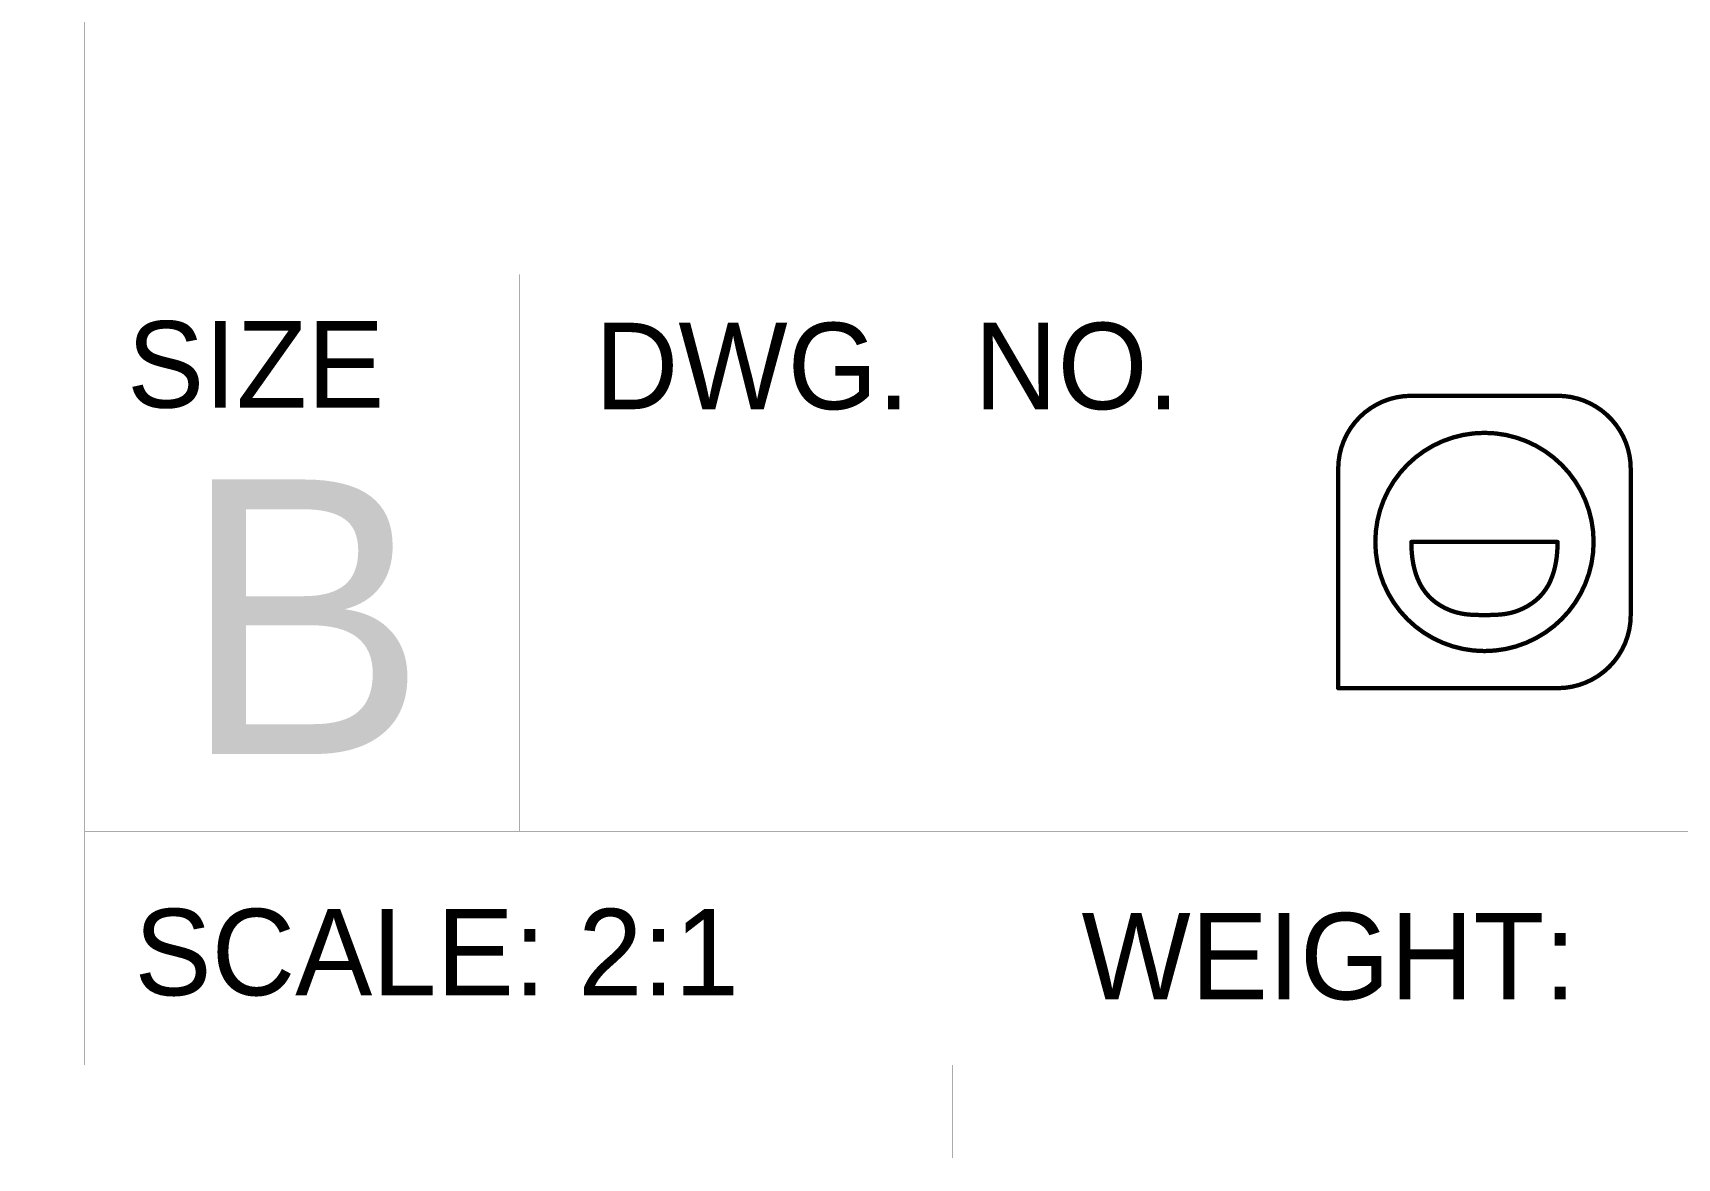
# Model space of a CAD drawing. Header units: millimetres. Extents: x 6 to 417, y 41 to 311.
# Drawn here: x 340.13 to 378.14, y 43.49 to 69.51 of the extents above; entities that cross this region are included whole.
import ezdxf

# ---------------------------------------------------------------- set-up
doc = ezdxf.new("R2010")
doc.units = ezdxf.units.MM
doc.layers.add('DrillDrawing', color=1, linetype='Continuous')

msp = doc.modelspace()

# ---------------------------------------------------------------- linework, layer by layer
at = {"layer": 'DrillDrawing'}
for points, const_width in [([(341.334, 45.644), (341.334, 95.538)], 0.0038), ([(341.334, 63.928), (411.406, 63.928)], 0.0038), ([(351.381, 51.051), (351.381, 63.928)], 0.0038), ([(371.997, 61.12), (375.38, 61.12)], 0.1), ([(371.997, 61.12), (375.38, 61.12)], 0.1), ([(370.308, 54.358), (370.308, 59.431)], 0.1), ([(370.308, 54.358), (370.308, 59.431)], 0.1), ([(377.07, 56.048), (377.07, 59.431)], 0.1), ([(377.07, 56.048), (377.07, 59.431)], 0.1), ([(371.999, 57.739), (375.378, 57.739)], 0.1), ([(371.999, 57.739), (375.378, 57.739)], 0.1), ([(375.377, 57.63), (375.378, 57.739)], 0.1), ([(375.377, 57.63), (375.378, 57.739)], 0.1), ([(372.002, 57.619), (372.007, 57.516)], 0.1), ([(372.002, 57.619), (372.007, 57.516)], 0.1), ([(372.007, 57.516), (372.017, 57.408)], 0.1), ([(372.007, 57.516), (372.017, 57.408)], 0.1), ([(372.017, 57.408), (372.031, 57.305)], 0.1), ([(372.017, 57.408), (372.031, 57.305)], 0.1), ([(375.344, 57.287), (375.36, 57.398)], 0.1), ([(375.344, 57.287), (375.36, 57.398)], 0.1), ([(375.36, 57.398), (375.371, 57.516)], 0.1), ([(375.36, 57.398), (375.371, 57.516)], 0.1), ([(375.371, 57.516), (375.377, 57.63)], 0.1), ([(375.371, 57.516), (375.377, 57.63)], 0.1), ([(372.031, 57.305), (372.048, 57.209)], 0.1), ([(372.031, 57.305), (372.048, 57.209)], 0.1), ([(372.048, 57.209), (372.071, 57.11)], 0.1), ([(372.048, 57.209), (372.071, 57.11)], 0.1), ([(372.071, 57.11), (372.1, 57.009)], 0.1), ([(372.071, 57.11), (372.1, 57.009)], 0.1), ([(372.1, 57.009), (372.138, 56.903)], 0.1), ([(372.1, 57.009), (372.138, 56.903)], 0.1), ([(375.258, 56.951), (375.294, 57.063)], 0.1), ([(375.258, 56.951), (375.294, 57.063)], 0.1), ([(375.294, 57.063), (375.322, 57.175)], 0.1), ([(375.294, 57.063), (375.322, 57.175)], 0.1), ([(375.322, 57.175), (375.344, 57.287)], 0.1), ([(375.322, 57.175), (375.344, 57.287)], 0.1), ([(372.138, 56.903), (372.187, 56.793)], 0.1), ([(372.138, 56.903), (372.187, 56.793)], 0.1), ([(375.209, 56.83), (375.258, 56.951)], 0.1), ([(375.209, 56.83), (375.258, 56.951)], 0.1), ([(373.157, 56.084), (373.237, 56.071)], 0.1), ([(373.157, 56.084), (373.237, 56.071)], 0.1), ([(373.237, 56.071), (373.298, 56.063)], 0.1), ([(373.237, 56.071), (373.298, 56.063)], 0.1), ([(373.298, 56.063), (373.348, 56.059)], 0.1), ([(373.298, 56.063), (373.348, 56.059)], 0.1), ([(373.348, 56.059), (373.389, 56.056)], 0.1), ([(373.348, 56.059), (373.389, 56.056)], 0.1), ([(373.389, 56.056), (373.423, 56.054)], 0.1), ([(373.389, 56.056), (373.423, 56.054)], 0.1), ([(373.423, 56.054), (373.453, 56.053)], 0.1), ([(373.423, 56.054), (373.453, 56.053)], 0.1), ([(373.453, 56.053), (373.48, 56.052)], 0.1), ([(373.453, 56.053), (373.48, 56.052)], 0.1), ([(373.48, 56.052), (373.502, 56.051)], 0.1), ([(373.48, 56.052), (373.502, 56.051)], 0.1), ([(373.502, 56.051), (373.525, 56.051)], 0.1), ([(373.502, 56.051), (373.525, 56.051)], 0.1), ([(373.525, 56.051), (373.543, 56.051)], 0.1), ([(373.525, 56.051), (373.543, 56.051)], 0.1), ([(373.543, 56.051), (373.558, 56.05)], 0.1), ([(373.543, 56.051), (373.558, 56.05)], 0.1), ([(373.558, 56.05), (373.573, 56.05)], 0.1), ([(373.558, 56.05), (373.573, 56.05)], 0.1), ([(373.573, 56.05), (373.588, 56.05)], 0.1), ([(373.573, 56.05), (373.588, 56.05)], 0.1), ([(373.588, 56.05), (373.599, 56.05)], 0.1), ([(373.588, 56.05), (373.599, 56.05)], 0.1), ([(373.599, 56.05), (373.611, 56.05)], 0.1), ([(373.599, 56.05), (373.611, 56.05)], 0.1), ([(373.611, 56.05), (373.622, 56.05)], 0.1), ([(373.611, 56.05), (373.622, 56.05)], 0.1), ([(373.622, 56.05), (373.629, 56.05)], 0.1), ([(373.622, 56.05), (373.629, 56.05)], 0.1), ([(373.629, 56.05), (373.637, 56.05)], 0.1), ([(373.629, 56.05), (373.637, 56.05)], 0.1), ([(373.637, 56.05), (373.644, 56.05)], 0.1), ([(373.637, 56.05), (373.644, 56.05)], 0.1), ([(373.644, 56.05), (373.652, 56.05)], 0.1), ([(373.644, 56.05), (373.652, 56.05)], 0.1), ([(373.652, 56.05), (373.659, 56.05)], 0.1), ([(373.652, 56.05), (373.659, 56.05)], 0.1), ([(373.659, 56.05), (373.663, 56.05)], 0.1), ([(373.659, 56.05), (373.663, 56.05)], 0.1), ([(373.663, 56.05), (373.667, 56.05)], 0.1), ([(373.663, 56.05), (373.667, 56.05)], 0.1), ([(373.667, 56.05), (373.67, 56.05)], 0.1), ([(373.667, 56.05), (373.67, 56.05)], 0.1), ([(373.67, 56.05), (373.674, 56.05)], 0.1), ([(373.67, 56.05), (373.674, 56.05)], 0.1), ([(373.674, 56.05), (373.678, 56.05)], 0.1), ([(373.674, 56.05), (373.678, 56.05)], 0.1), ([(373.678, 56.05), (373.682, 56.05)], 0.1), ([(373.678, 56.05), (373.682, 56.05)], 0.1), ([(373.682, 56.05), (373.685, 56.05)], 0.1), ([(373.682, 56.05), (373.685, 56.05)], 0.1), ([(373.685, 56.05), (373.689, 56.05)], 0.1), ([(373.685, 56.05), (373.689, 56.05)], 0.1), ([(373.689, 56.05), (373.693, 56.05)], 0.1), ([(373.689, 56.05), (373.693, 56.05)], 0.1), ([(373.693, 56.05), (373.696, 56.05)], 0.1), ([(373.693, 56.05), (373.696, 56.05)], 0.1), ([(373.696, 56.05), (373.7, 56.05)], 0.1), ([(373.696, 56.05), (373.7, 56.05)], 0.1), ([(373.7, 56.05), (373.704, 56.05)], 0.1), ([(373.7, 56.05), (373.704, 56.05)], 0.1), ([(373.704, 56.05), (373.708, 56.05)], 0.1), ([(373.704, 56.05), (373.708, 56.05)], 0.1), ([(373.708, 56.05), (373.711, 56.05)], 0.1), ([(373.708, 56.05), (373.711, 56.05)], 0.1), ([(373.711, 56.05), (373.715, 56.05)], 0.1), ([(373.711, 56.05), (373.715, 56.05)], 0.1), ([(373.715, 56.05), (373.719, 56.05)], 0.1), ([(373.715, 56.05), (373.719, 56.05)], 0.1), ([(373.719, 56.05), (373.723, 56.05)], 0.1), ([(373.719, 56.05), (373.723, 56.05)], 0.1), ([(373.723, 56.05), (373.726, 56.05)], 0.1), ([(373.723, 56.05), (373.726, 56.05)], 0.1), ([(373.726, 56.05), (373.734, 56.05)], 0.1), ([(373.726, 56.05), (373.734, 56.05)], 0.1), ([(373.734, 56.05), (373.741, 56.05)], 0.1), ([(373.734, 56.05), (373.741, 56.05)], 0.1), ([(373.741, 56.05), (373.749, 56.05)], 0.1), ([(373.741, 56.05), (373.749, 56.05)], 0.1), ([(373.749, 56.05), (373.756, 56.05)], 0.1), ([(373.749, 56.05), (373.756, 56.05)], 0.1), ([(373.756, 56.05), (373.764, 56.05)], 0.1), ([(373.756, 56.05), (373.764, 56.05)], 0.1), ([(373.764, 56.05), (373.775, 56.05)], 0.1), ([(373.764, 56.05), (373.775, 56.05)], 0.1), ([(373.775, 56.05), (373.786, 56.05)], 0.1), ([(373.775, 56.05), (373.786, 56.05)], 0.1), ([(373.786, 56.05), (373.797, 56.05)], 0.1), ([(373.786, 56.05), (373.797, 56.05)], 0.1), ([(373.797, 56.05), (373.808, 56.05)], 0.1), ([(373.797, 56.05), (373.808, 56.05)], 0.1), ([(373.808, 56.05), (373.823, 56.05)], 0.1), ([(373.808, 56.05), (373.823, 56.05)], 0.1), ([(373.823, 56.05), (373.838, 56.051)], 0.1), ([(373.823, 56.05), (373.838, 56.051)], 0.1), ([(373.838, 56.051), (373.857, 56.051)], 0.1), ([(373.838, 56.051), (373.857, 56.051)], 0.1), ([(373.857, 56.051), (373.876, 56.051)], 0.1), ([(373.857, 56.051), (373.876, 56.051)], 0.1), ([(373.876, 56.051), (373.898, 56.052)], 0.1), ([(373.876, 56.051), (373.898, 56.052)], 0.1), ([(373.898, 56.052), (373.921, 56.053)], 0.1), ([(373.898, 56.052), (373.921, 56.053)], 0.1), ([(373.921, 56.053), (373.947, 56.054)], 0.1), ([(373.921, 56.053), (373.947, 56.054)], 0.1), ([(373.947, 56.054), (373.977, 56.055)], 0.1), ([(373.947, 56.054), (373.977, 56.055)], 0.1), ([(373.977, 56.055), (374.011, 56.058)], 0.1), ([(373.977, 56.055), (374.011, 56.058)], 0.1), ([(374.011, 56.058), (374.049, 56.061)], 0.1), ([(374.011, 56.058), (374.049, 56.061)], 0.1), ([(374.049, 56.061), (374.095, 56.065)], 0.1), ([(374.049, 56.061), (374.095, 56.065)], 0.1), ([(374.095, 56.065), (374.152, 56.072)], 0.1), ([(374.095, 56.065), (374.152, 56.072)], 0.1), ([(374.152, 56.072), (374.225, 56.084)], 0.1), ([(374.152, 56.072), (374.225, 56.084)], 0.1), ([(370.308, 54.358), (373.689, 54.358)], 0.1), ([(370.308, 54.358), (373.689, 54.358)], 0.1), ([(373.689, 54.358), (375.38, 54.358)], 0.1), ([(373.689, 54.358), (375.38, 54.358)], 0.1), ([(341.334, 51.051), (411.406, 51.051)], 0.0038), ([(362.242, 45.644), (362.242, 51.051)], 0.0038), ([(11.356, 45.644), (411.406, 45.644)], 0.0038), ([(361.393, 43.49), (361.393, 45.644)], 0.0038)]:
    msp.add_lwpolyline(points, dxfattribs=dict(at, const_width=const_width))
for points, const_width in [([(341.333, 63.928, 1), (341.335, 63.928, 1)], 0.0019), ([(351.38, 63.928, 1), (351.382, 63.928, 1)], 0.0019), ([(371.972, 61.12, 1), (372.022, 61.12, 1)], 0.05), ([(371.972, 61.12, 1), (372.022, 61.12, 1)], 0.05), ([(371.972, 61.12, 1), (372.022, 61.12, 1)], 0.05), ([(371.972, 61.12, 1), (372.022, 61.12, 1)], 0.05), ([(375.355, 61.12, 1), (375.405, 61.12, 1)], 0.05), ([(375.355, 61.12, 1), (375.405, 61.12, 1)], 0.05), ([(375.355, 61.12, 1), (375.405, 61.12, 1)], 0.05), ([(375.355, 61.12, 1), (375.405, 61.12, 1)], 0.05), ([(373.664, 60.263, 1), (373.714, 60.263, 1)], 0.05), ([(373.664, 60.263, 1), (373.714, 60.263, 1)], 0.05), ([(373.664, 60.263, 1), (373.714, 60.263, 1)], 0.05), ([(373.664, 60.263, 1), (373.714, 60.263, 1)], 0.05), ([(370.283, 59.431, 1), (370.333, 59.431, 1)], 0.05), ([(370.283, 59.431, 1), (370.333, 59.431, 1)], 0.05), ([(370.283, 59.431, 1), (370.333, 59.431, 1)], 0.05), ([(370.283, 59.431, 1), (370.333, 59.431, 1)], 0.05), ([(377.045, 59.431, 1), (377.095, 59.431, 1)], 0.05), ([(377.045, 59.431, 1), (377.095, 59.431, 1)], 0.05), ([(377.045, 59.431, 1), (377.095, 59.431, 1)], 0.05), ([(377.045, 59.431, 1), (377.095, 59.431, 1)], 0.05), ([(371.141, 57.739, 1), (371.191, 57.739, 1)], 0.05), ([(371.141, 57.739, 1), (371.191, 57.739, 1)], 0.05), ([(371.141, 57.739, 1), (371.191, 57.739, 1)], 0.05), ([(371.141, 57.739, 1), (371.191, 57.739, 1)], 0.05), ([(371.974, 57.739, 1), (372.024, 57.739, 1)], 0.05), ([(371.974, 57.739, 1), (372.024, 57.739, 1)], 0.05), ([(371.974, 57.739, 1), (372.024, 57.739, 1)], 0.05), ([(371.974, 57.739, 1), (372.024, 57.739, 1)], 0.05), ([(375.353, 57.739, 1), (375.403, 57.739, 1)], 0.05), ([(375.353, 57.739, 1), (375.403, 57.739, 1)], 0.05), ([(375.353, 57.739, 1), (375.403, 57.739, 1)], 0.05), ([(375.353, 57.739, 1), (375.403, 57.739, 1)], 0.05), ([(376.187, 57.739, 1), (376.237, 57.739, 1)], 0.05), ([(376.187, 57.739, 1), (376.237, 57.739, 1)], 0.05), ([(376.187, 57.739, 1), (376.237, 57.739, 1)], 0.05), ([(376.187, 57.739, 1), (376.237, 57.739, 1)], 0.05), ([(371.977, 57.619, 1), (372.027, 57.619, 1)], 0.05), ([(371.977, 57.619, 1), (372.027, 57.619, 1)], 0.05), ([(371.977, 57.619, 1), (372.027, 57.619, 1)], 0.05), ([(371.977, 57.619, 1), (372.027, 57.619, 1)], 0.05), ([(371.982, 57.516, 1), (372.032, 57.516, 1)], 0.05), ([(371.982, 57.516, 1), (372.032, 57.516, 1)], 0.05), ([(371.982, 57.516, 1), (372.032, 57.516, 1)], 0.05), ([(371.982, 57.516, 1), (372.032, 57.516, 1)], 0.05), ([(371.992, 57.408, 1), (372.042, 57.408, 1)], 0.05), ([(371.992, 57.408, 1), (372.042, 57.408, 1)], 0.05), ([(371.992, 57.408, 1), (372.042, 57.408, 1)], 0.05), ([(371.992, 57.408, 1), (372.042, 57.408, 1)], 0.05), ([(375.335, 57.398, 1), (375.385, 57.398, 1)], 0.05), ([(375.335, 57.398, 1), (375.385, 57.398, 1)], 0.05), ([(375.335, 57.398, 1), (375.385, 57.398, 1)], 0.05), ([(375.335, 57.398, 1), (375.385, 57.398, 1)], 0.05), ([(375.346, 57.516, 1), (375.396, 57.516, 1)], 0.05), ([(375.346, 57.516, 1), (375.396, 57.516, 1)], 0.05), ([(375.346, 57.516, 1), (375.396, 57.516, 1)], 0.05), ([(375.346, 57.516, 1), (375.396, 57.516, 1)], 0.05), ([(375.352, 57.63, 1), (375.402, 57.63, 1)], 0.05), ([(375.352, 57.63, 1), (375.402, 57.63, 1)], 0.05), ([(375.352, 57.63, 1), (375.402, 57.63, 1)], 0.05), ([(375.352, 57.63, 1), (375.402, 57.63, 1)], 0.05), ([(372.006, 57.305, 1), (372.056, 57.305, 1)], 0.05), ([(372.006, 57.305, 1), (372.056, 57.305, 1)], 0.05), ([(372.006, 57.305, 1), (372.056, 57.305, 1)], 0.05), ([(372.006, 57.305, 1), (372.056, 57.305, 1)], 0.05), ([(372.023, 57.209, 1), (372.073, 57.209, 1)], 0.05), ([(372.023, 57.209, 1), (372.073, 57.209, 1)], 0.05), ([(372.023, 57.209, 1), (372.073, 57.209, 1)], 0.05), ([(372.023, 57.209, 1), (372.073, 57.209, 1)], 0.05), ([(372.046, 57.11, 1), (372.096, 57.11, 1)], 0.05), ([(372.046, 57.11, 1), (372.096, 57.11, 1)], 0.05), ([(372.046, 57.11, 1), (372.096, 57.11, 1)], 0.05), ([(372.046, 57.11, 1), (372.096, 57.11, 1)], 0.05), ([(372.075, 57.009, 1), (372.125, 57.009, 1)], 0.05), ([(372.075, 57.009, 1), (372.125, 57.009, 1)], 0.05), ([(372.075, 57.009, 1), (372.125, 57.009, 1)], 0.05), ([(372.075, 57.009, 1), (372.125, 57.009, 1)], 0.05), ([(375.269, 57.063, 1), (375.319, 57.063, 1)], 0.05), ([(375.269, 57.063, 1), (375.319, 57.063, 1)], 0.05), ([(375.269, 57.063, 1), (375.319, 57.063, 1)], 0.05), ([(375.269, 57.063, 1), (375.319, 57.063, 1)], 0.05), ([(375.297, 57.175, 1), (375.347, 57.175, 1)], 0.05), ([(375.297, 57.175, 1), (375.347, 57.175, 1)], 0.05), ([(375.297, 57.175, 1), (375.347, 57.175, 1)], 0.05), ([(375.297, 57.175, 1), (375.347, 57.175, 1)], 0.05), ([(375.319, 57.287, 1), (375.369, 57.287, 1)], 0.05), ([(375.319, 57.287, 1), (375.369, 57.287, 1)], 0.05), ([(375.319, 57.287, 1), (375.369, 57.287, 1)], 0.05), ([(375.319, 57.287, 1), (375.369, 57.287, 1)], 0.05), ([(372.113, 56.903, 1), (372.163, 56.903, 1)], 0.05), ([(372.113, 56.903, 1), (372.163, 56.903, 1)], 0.05), ([(372.113, 56.903, 1), (372.163, 56.903, 1)], 0.05), ([(372.113, 56.903, 1), (372.163, 56.903, 1)], 0.05), ([(372.162, 56.793, 1), (372.212, 56.793, 1)], 0.05), ([(372.162, 56.793, 1), (372.212, 56.793, 1)], 0.05), ([(372.162, 56.793, 1), (372.212, 56.793, 1)], 0.05), ([(372.162, 56.793, 1), (372.212, 56.793, 1)], 0.05), ([(372.241, 56.656, 1), (372.291, 56.656, 1)], 0.05), ([(372.241, 56.656, 1), (372.291, 56.656, 1)], 0.05), ([(372.241, 56.656, 1), (372.291, 56.656, 1)], 0.05), ([(372.241, 56.656, 1), (372.291, 56.656, 1)], 0.05), ([(375.184, 56.83, 1), (375.234, 56.83, 1)], 0.05), ([(375.184, 56.83, 1), (375.234, 56.83, 1)], 0.05), ([(375.184, 56.83, 1), (375.234, 56.83, 1)], 0.05), ([(375.184, 56.83, 1), (375.234, 56.83, 1)], 0.05), ([(375.233, 56.951, 1), (375.283, 56.951, 1)], 0.05), ([(375.233, 56.951, 1), (375.283, 56.951, 1)], 0.05), ([(375.233, 56.951, 1), (375.283, 56.951, 1)], 0.05), ([(375.233, 56.951, 1), (375.283, 56.951, 1)], 0.05), ([(372.635, 56.275, 1), (372.685, 56.275, 1)], 0.05), ([(372.635, 56.275, 1), (372.685, 56.275, 1)], 0.05), ([(372.635, 56.275, 1), (372.685, 56.275, 1)], 0.05), ([(372.635, 56.275, 1), (372.685, 56.275, 1)], 0.05), ([(374.78, 56.334, 1), (374.83, 56.334, 1)], 0.05), ([(374.78, 56.334, 1), (374.83, 56.334, 1)], 0.05), ([(374.78, 56.334, 1), (374.83, 56.334, 1)], 0.05), ([(374.78, 56.334, 1), (374.83, 56.334, 1)], 0.05), ([(373.132, 56.084, 1), (373.182, 56.084, 1)], 0.05), ([(373.132, 56.084, 1), (373.182, 56.084, 1)], 0.05), ([(373.132, 56.084, 1), (373.182, 56.084, 1)], 0.05), ([(373.132, 56.084, 1), (373.182, 56.084, 1)], 0.05), ([(373.212, 56.071, 1), (373.262, 56.071, 1)], 0.05), ([(373.212, 56.071, 1), (373.262, 56.071, 1)], 0.05), ([(373.212, 56.071, 1), (373.262, 56.071, 1)], 0.05), ([(373.212, 56.071, 1), (373.262, 56.071, 1)], 0.05), ([(373.273, 56.063, 1), (373.323, 56.063, 1)], 0.05), ([(373.273, 56.063, 1), (373.323, 56.063, 1)], 0.05), ([(373.273, 56.063, 1), (373.323, 56.063, 1)], 0.05), ([(373.273, 56.063, 1), (373.323, 56.063, 1)], 0.05), ([(373.323, 56.059, 1), (373.373, 56.059, 1)], 0.05), ([(373.323, 56.059, 1), (373.373, 56.059, 1)], 0.05), ([(373.323, 56.059, 1), (373.373, 56.059, 1)], 0.05), ([(373.323, 56.059, 1), (373.373, 56.059, 1)], 0.05), ([(373.364, 56.056, 1), (373.414, 56.056, 1)], 0.05), ([(373.364, 56.056, 1), (373.414, 56.056, 1)], 0.05), ([(373.364, 56.056, 1), (373.414, 56.056, 1)], 0.05), ([(373.364, 56.056, 1), (373.414, 56.056, 1)], 0.05), ([(373.398, 56.054, 1), (373.448, 56.054, 1)], 0.05), ([(373.398, 56.054, 1), (373.448, 56.054, 1)], 0.05), ([(373.398, 56.054, 1), (373.448, 56.054, 1)], 0.05), ([(373.398, 56.054, 1), (373.448, 56.054, 1)], 0.05), ([(373.428, 56.053, 1), (373.478, 56.053, 1)], 0.05), ([(373.428, 56.053, 1), (373.478, 56.053, 1)], 0.05), ([(373.428, 56.053, 1), (373.478, 56.053, 1)], 0.05), ([(373.428, 56.053, 1), (373.478, 56.053, 1)], 0.05), ([(373.455, 56.052, 1), (373.505, 56.052, 1)], 0.05), ([(373.455, 56.052, 1), (373.505, 56.052, 1)], 0.05), ([(373.455, 56.052, 1), (373.505, 56.052, 1)], 0.05), ([(373.455, 56.052, 1), (373.505, 56.052, 1)], 0.05), ([(373.477, 56.051, 1), (373.527, 56.051, 1)], 0.05), ([(373.477, 56.051, 1), (373.527, 56.051, 1)], 0.05), ([(373.477, 56.051, 1), (373.527, 56.051, 1)], 0.05), ([(373.477, 56.051, 1), (373.527, 56.051, 1)], 0.05), ([(373.5, 56.051, 1), (373.55, 56.051, 1)], 0.05), ([(373.5, 56.051, 1), (373.55, 56.051, 1)], 0.05), ([(373.5, 56.051, 1), (373.55, 56.051, 1)], 0.05), ([(373.5, 56.051, 1), (373.55, 56.051, 1)], 0.05), ([(373.518, 56.051, 1), (373.568, 56.051, 1)], 0.05), ([(373.518, 56.051, 1), (373.568, 56.051, 1)], 0.05), ([(373.518, 56.051, 1), (373.568, 56.051, 1)], 0.05), ([(373.518, 56.051, 1), (373.568, 56.051, 1)], 0.05), ([(373.533, 56.05, 1), (373.583, 56.05, 1)], 0.05), ([(373.533, 56.05, 1), (373.583, 56.05, 1)], 0.05), ([(373.533, 56.05, 1), (373.583, 56.05, 1)], 0.05), ([(373.533, 56.05, 1), (373.583, 56.05, 1)], 0.05), ([(373.548, 56.05, 1), (373.598, 56.05, 1)], 0.05), ([(373.548, 56.05, 1), (373.598, 56.05, 1)], 0.05), ([(373.548, 56.05, 1), (373.598, 56.05, 1)], 0.05), ([(373.548, 56.05, 1), (373.598, 56.05, 1)], 0.05), ([(373.563, 56.05, 1), (373.613, 56.05, 1)], 0.05), ([(373.563, 56.05, 1), (373.613, 56.05, 1)], 0.05), ([(373.563, 56.05, 1), (373.613, 56.05, 1)], 0.05), ([(373.563, 56.05, 1), (373.613, 56.05, 1)], 0.05), ([(373.574, 56.05, 1), (373.624, 56.05, 1)], 0.05), ([(373.574, 56.05, 1), (373.624, 56.05, 1)], 0.05), ([(373.574, 56.05, 1), (373.624, 56.05, 1)], 0.05), ([(373.574, 56.05, 1), (373.624, 56.05, 1)], 0.05), ([(373.586, 56.05, 1), (373.636, 56.05, 1)], 0.05), ([(373.586, 56.05, 1), (373.636, 56.05, 1)], 0.05), ([(373.586, 56.05, 1), (373.636, 56.05, 1)], 0.05), ([(373.586, 56.05, 1), (373.636, 56.05, 1)], 0.05), ([(373.597, 56.05, 1), (373.647, 56.05, 1)], 0.05), ([(373.597, 56.05, 1), (373.647, 56.05, 1)], 0.05), ([(373.597, 56.05, 1), (373.647, 56.05, 1)], 0.05), ([(373.597, 56.05, 1), (373.647, 56.05, 1)], 0.05), ([(373.604, 56.05, 1), (373.654, 56.05, 1)], 0.05), ([(373.604, 56.05, 1), (373.654, 56.05, 1)], 0.05), ([(373.604, 56.05, 1), (373.654, 56.05, 1)], 0.05), ([(373.604, 56.05, 1), (373.654, 56.05, 1)], 0.05), ([(373.612, 56.05, 1), (373.662, 56.05, 1)], 0.05), ([(373.612, 56.05, 1), (373.662, 56.05, 1)], 0.05), ([(373.612, 56.05, 1), (373.662, 56.05, 1)], 0.05), ([(373.612, 56.05, 1), (373.662, 56.05, 1)], 0.05), ([(373.619, 56.05, 1), (373.669, 56.05, 1)], 0.05), ([(373.619, 56.05, 1), (373.669, 56.05, 1)], 0.05), ([(373.619, 56.05, 1), (373.669, 56.05, 1)], 0.05), ([(373.619, 56.05, 1), (373.669, 56.05, 1)], 0.05), ([(373.627, 56.05, 1), (373.677, 56.05, 1)], 0.05), ([(373.627, 56.05, 1), (373.677, 56.05, 1)], 0.05), ([(373.627, 56.05, 1), (373.677, 56.05, 1)], 0.05), ([(373.627, 56.05, 1), (373.677, 56.05, 1)], 0.05), ([(373.634, 56.05, 1), (373.684, 56.05, 1)], 0.05), ([(373.634, 56.05, 1), (373.684, 56.05, 1)], 0.05), ([(373.634, 56.05, 1), (373.684, 56.05, 1)], 0.05), ([(373.634, 56.05, 1), (373.684, 56.05, 1)], 0.05), ([(373.638, 56.05, 1), (373.688, 56.05, 1)], 0.05), ([(373.638, 56.05, 1), (373.688, 56.05, 1)], 0.05), ([(373.638, 56.05, 1), (373.688, 56.05, 1)], 0.05), ([(373.638, 56.05, 1), (373.688, 56.05, 1)], 0.05), ([(373.642, 56.05, 1), (373.692, 56.05, 1)], 0.05), ([(373.642, 56.05, 1), (373.692, 56.05, 1)], 0.05), ([(373.642, 56.05, 1), (373.692, 56.05, 1)], 0.05), ([(373.642, 56.05, 1), (373.692, 56.05, 1)], 0.05), ([(373.645, 56.05, 1), (373.695, 56.05, 1)], 0.05), ([(373.645, 56.05, 1), (373.695, 56.05, 1)], 0.05), ([(373.645, 56.05, 1), (373.695, 56.05, 1)], 0.05), ([(373.645, 56.05, 1), (373.695, 56.05, 1)], 0.05), ([(373.649, 56.05, 1), (373.699, 56.05, 1)], 0.05), ([(373.649, 56.05, 1), (373.699, 56.05, 1)], 0.05), ([(373.649, 56.05, 1), (373.699, 56.05, 1)], 0.05), ([(373.649, 56.05, 1), (373.699, 56.05, 1)], 0.05), ([(373.653, 56.05, 1), (373.703, 56.05, 1)], 0.05), ([(373.653, 56.05, 1), (373.703, 56.05, 1)], 0.05), ([(373.653, 56.05, 1), (373.703, 56.05, 1)], 0.05), ([(373.653, 56.05, 1), (373.703, 56.05, 1)], 0.05), ([(373.657, 56.05, 1), (373.707, 56.05, 1)], 0.05), ([(373.657, 56.05, 1), (373.707, 56.05, 1)], 0.05), ([(373.657, 56.05, 1), (373.707, 56.05, 1)], 0.05), ([(373.657, 56.05, 1), (373.707, 56.05, 1)], 0.05), ([(373.66, 56.05, 1), (373.71, 56.05, 1)], 0.05), ([(373.66, 56.05, 1), (373.71, 56.05, 1)], 0.05), ([(373.66, 56.05, 1), (373.71, 56.05, 1)], 0.05), ([(373.66, 56.05, 1), (373.71, 56.05, 1)], 0.05), ([(373.664, 56.05, 1), (373.714, 56.05, 1)], 0.05), ([(373.664, 56.05, 1), (373.714, 56.05, 1)], 0.05), ([(373.664, 56.05, 1), (373.714, 56.05, 1)], 0.05), ([(373.664, 56.05, 1), (373.714, 56.05, 1)], 0.05), ([(373.668, 56.05, 1), (373.718, 56.05, 1)], 0.05), ([(373.668, 56.05, 1), (373.718, 56.05, 1)], 0.05), ([(373.668, 56.05, 1), (373.718, 56.05, 1)], 0.05), ([(373.668, 56.05, 1), (373.718, 56.05, 1)], 0.05), ([(373.671, 56.05, 1), (373.721, 56.05, 1)], 0.05), ([(373.671, 56.05, 1), (373.721, 56.05, 1)], 0.05), ([(373.671, 56.05, 1), (373.721, 56.05, 1)], 0.05), ([(373.671, 56.05, 1), (373.721, 56.05, 1)], 0.05), ([(373.675, 56.05, 1), (373.725, 56.05, 1)], 0.05), ([(373.675, 56.05, 1), (373.725, 56.05, 1)], 0.05), ([(373.675, 56.05, 1), (373.725, 56.05, 1)], 0.05), ([(373.675, 56.05, 1), (373.725, 56.05, 1)], 0.05), ([(373.679, 56.05, 1), (373.729, 56.05, 1)], 0.05), ([(373.679, 56.05, 1), (373.729, 56.05, 1)], 0.05), ([(373.679, 56.05, 1), (373.729, 56.05, 1)], 0.05), ([(373.679, 56.05, 1), (373.729, 56.05, 1)], 0.05), ([(373.683, 56.05, 1), (373.733, 56.05, 1)], 0.05), ([(373.683, 56.05, 1), (373.733, 56.05, 1)], 0.05), ([(373.683, 56.05, 1), (373.733, 56.05, 1)], 0.05), ([(373.683, 56.05, 1), (373.733, 56.05, 1)], 0.05), ([(373.686, 56.05, 1), (373.736, 56.05, 1)], 0.05), ([(373.686, 56.05, 1), (373.736, 56.05, 1)], 0.05), ([(373.686, 56.05, 1), (373.736, 56.05, 1)], 0.05), ([(373.686, 56.05, 1), (373.736, 56.05, 1)], 0.05), ([(373.69, 56.05, 1), (373.74, 56.05, 1)], 0.05), ([(373.69, 56.05, 1), (373.74, 56.05, 1)], 0.05), ([(373.69, 56.05, 1), (373.74, 56.05, 1)], 0.05), ([(373.69, 56.05, 1), (373.74, 56.05, 1)], 0.05), ([(373.694, 56.05, 1), (373.744, 56.05, 1)], 0.05), ([(373.694, 56.05, 1), (373.744, 56.05, 1)], 0.05), ([(373.694, 56.05, 1), (373.744, 56.05, 1)], 0.05), ([(373.694, 56.05, 1), (373.744, 56.05, 1)], 0.05), ([(373.698, 56.05, 1), (373.748, 56.05, 1)], 0.05), ([(373.698, 56.05, 1), (373.748, 56.05, 1)], 0.05), ([(373.698, 56.05, 1), (373.748, 56.05, 1)], 0.05), ([(373.698, 56.05, 1), (373.748, 56.05, 1)], 0.05), ([(373.701, 56.05, 1), (373.751, 56.05, 1)], 0.05), ([(373.701, 56.05, 1), (373.751, 56.05, 1)], 0.05), ([(373.701, 56.05, 1), (373.751, 56.05, 1)], 0.05), ([(373.701, 56.05, 1), (373.751, 56.05, 1)], 0.05), ([(373.709, 56.05, 1), (373.759, 56.05, 1)], 0.05), ([(373.709, 56.05, 1), (373.759, 56.05, 1)], 0.05), ([(373.709, 56.05, 1), (373.759, 56.05, 1)], 0.05), ([(373.709, 56.05, 1), (373.759, 56.05, 1)], 0.05), ([(373.716, 56.05, 1), (373.766, 56.05, 1)], 0.05), ([(373.716, 56.05, 1), (373.766, 56.05, 1)], 0.05), ([(373.716, 56.05, 1), (373.766, 56.05, 1)], 0.05), ([(373.716, 56.05, 1), (373.766, 56.05, 1)], 0.05), ([(373.724, 56.05, 1), (373.774, 56.05, 1)], 0.05), ([(373.724, 56.05, 1), (373.774, 56.05, 1)], 0.05), ([(373.724, 56.05, 1), (373.774, 56.05, 1)], 0.05), ([(373.724, 56.05, 1), (373.774, 56.05, 1)], 0.05), ([(373.731, 56.05, 1), (373.781, 56.05, 1)], 0.05), ([(373.731, 56.05, 1), (373.781, 56.05, 1)], 0.05), ([(373.731, 56.05, 1), (373.781, 56.05, 1)], 0.05), ([(373.731, 56.05, 1), (373.781, 56.05, 1)], 0.05), ([(373.739, 56.05, 1), (373.789, 56.05, 1)], 0.05), ([(373.739, 56.05, 1), (373.789, 56.05, 1)], 0.05), ([(373.739, 56.05, 1), (373.789, 56.05, 1)], 0.05), ([(373.739, 56.05, 1), (373.789, 56.05, 1)], 0.05), ([(373.75, 56.05, 1), (373.8, 56.05, 1)], 0.05), ([(373.75, 56.05, 1), (373.8, 56.05, 1)], 0.05), ([(373.75, 56.05, 1), (373.8, 56.05, 1)], 0.05), ([(373.75, 56.05, 1), (373.8, 56.05, 1)], 0.05), ([(373.761, 56.05, 1), (373.811, 56.05, 1)], 0.05), ([(373.761, 56.05, 1), (373.811, 56.05, 1)], 0.05), ([(373.761, 56.05, 1), (373.811, 56.05, 1)], 0.05), ([(373.761, 56.05, 1), (373.811, 56.05, 1)], 0.05), ([(373.772, 56.05, 1), (373.822, 56.05, 1)], 0.05), ([(373.772, 56.05, 1), (373.822, 56.05, 1)], 0.05), ([(373.772, 56.05, 1), (373.822, 56.05, 1)], 0.05), ([(373.772, 56.05, 1), (373.822, 56.05, 1)], 0.05), ([(373.783, 56.05, 1), (373.833, 56.05, 1)], 0.05), ([(373.783, 56.05, 1), (373.833, 56.05, 1)], 0.05), ([(373.783, 56.05, 1), (373.833, 56.05, 1)], 0.05), ([(373.783, 56.05, 1), (373.833, 56.05, 1)], 0.05), ([(373.798, 56.05, 1), (373.848, 56.05, 1)], 0.05), ([(373.798, 56.05, 1), (373.848, 56.05, 1)], 0.05), ([(373.798, 56.05, 1), (373.848, 56.05, 1)], 0.05), ([(373.798, 56.05, 1), (373.848, 56.05, 1)], 0.05), ([(373.813, 56.051, 1), (373.863, 56.051, 1)], 0.05), ([(373.813, 56.051, 1), (373.863, 56.051, 1)], 0.05), ([(373.813, 56.051, 1), (373.863, 56.051, 1)], 0.05), ([(373.813, 56.051, 1), (373.863, 56.051, 1)], 0.05), ([(373.832, 56.051, 1), (373.882, 56.051, 1)], 0.05), ([(373.832, 56.051, 1), (373.882, 56.051, 1)], 0.05), ([(373.832, 56.051, 1), (373.882, 56.051, 1)], 0.05), ([(373.832, 56.051, 1), (373.882, 56.051, 1)], 0.05), ([(373.851, 56.051, 1), (373.901, 56.051, 1)], 0.05), ([(373.851, 56.051, 1), (373.901, 56.051, 1)], 0.05), ([(373.851, 56.051, 1), (373.901, 56.051, 1)], 0.05), ([(373.851, 56.051, 1), (373.901, 56.051, 1)], 0.05), ([(373.873, 56.052, 1), (373.923, 56.052, 1)], 0.05), ([(373.873, 56.052, 1), (373.923, 56.052, 1)], 0.05), ([(373.873, 56.052, 1), (373.923, 56.052, 1)], 0.05), ([(373.873, 56.052, 1), (373.923, 56.052, 1)], 0.05), ([(373.896, 56.053, 1), (373.946, 56.053, 1)], 0.05), ([(373.896, 56.053, 1), (373.946, 56.053, 1)], 0.05), ([(373.896, 56.053, 1), (373.946, 56.053, 1)], 0.05), ([(373.896, 56.053, 1), (373.946, 56.053, 1)], 0.05), ([(373.922, 56.054, 1), (373.972, 56.054, 1)], 0.05), ([(373.922, 56.054, 1), (373.972, 56.054, 1)], 0.05), ([(373.922, 56.054, 1), (373.972, 56.054, 1)], 0.05), ([(373.922, 56.054, 1), (373.972, 56.054, 1)], 0.05), ([(373.952, 56.055, 1), (374.002, 56.055, 1)], 0.05), ([(373.952, 56.055, 1), (374.002, 56.055, 1)], 0.05), ([(373.952, 56.055, 1), (374.002, 56.055, 1)], 0.05), ([(373.952, 56.055, 1), (374.002, 56.055, 1)], 0.05), ([(373.986, 56.058, 1), (374.036, 56.058, 1)], 0.05), ([(373.986, 56.058, 1), (374.036, 56.058, 1)], 0.05), ([(373.986, 56.058, 1), (374.036, 56.058, 1)], 0.05), ([(373.986, 56.058, 1), (374.036, 56.058, 1)], 0.05), ([(374.024, 56.061, 1), (374.074, 56.061, 1)], 0.05), ([(374.024, 56.061, 1), (374.074, 56.061, 1)], 0.05), ([(374.024, 56.061, 1), (374.074, 56.061, 1)], 0.05), ([(374.024, 56.061, 1), (374.074, 56.061, 1)], 0.05), ([(374.07, 56.065, 1), (374.12, 56.065, 1)], 0.05), ([(374.07, 56.065, 1), (374.12, 56.065, 1)], 0.05), ([(374.07, 56.065, 1), (374.12, 56.065, 1)], 0.05), ([(374.07, 56.065, 1), (374.12, 56.065, 1)], 0.05), ([(374.127, 56.072, 1), (374.177, 56.072, 1)], 0.05), ([(374.127, 56.072, 1), (374.177, 56.072, 1)], 0.05), ([(374.127, 56.072, 1), (374.177, 56.072, 1)], 0.05), ([(374.127, 56.072, 1), (374.177, 56.072, 1)], 0.05), ([(374.2, 56.084, 1), (374.25, 56.084, 1)], 0.05), ([(374.2, 56.084, 1), (374.25, 56.084, 1)], 0.05), ([(374.2, 56.084, 1), (374.25, 56.084, 1)], 0.05), ([(374.2, 56.084, 1), (374.25, 56.084, 1)], 0.05), ([(374.333, 56.116, 1), (374.383, 56.116, 1)], 0.05), ([(374.333, 56.116, 1), (374.383, 56.116, 1)], 0.05), ([(374.333, 56.116, 1), (374.383, 56.116, 1)], 0.05), ([(374.333, 56.116, 1), (374.383, 56.116, 1)], 0.05), ([(377.045, 56.048, 1), (377.095, 56.048, 1)], 0.05), ([(377.045, 56.048, 1), (377.095, 56.048, 1)], 0.05), ([(377.045, 56.048, 1), (377.095, 56.048, 1)], 0.05), ([(377.045, 56.048, 1), (377.095, 56.048, 1)], 0.05), ([(373.664, 55.216, 1), (373.714, 55.216, 1)], 0.05), ([(373.664, 55.216, 1), (373.714, 55.216, 1)], 0.05), ([(373.664, 55.216, 1), (373.714, 55.216, 1)], 0.05), ([(373.664, 55.216, 1), (373.714, 55.216, 1)], 0.05), ([(370.283, 54.358, 1), (370.333, 54.358, 1)], 0.05), ([(370.283, 54.358, 1), (370.333, 54.358, 1)], 0.05), ([(370.283, 54.358, 1), (370.333, 54.358, 1)], 0.05), ([(370.283, 54.358, 1), (370.333, 54.358, 1)], 0.05), ([(373.664, 54.358, 1), (373.714, 54.358, 1)], 0.05), ([(373.664, 54.358, 1), (373.714, 54.358, 1)], 0.05), ([(373.664, 54.358, 1), (373.714, 54.358, 1)], 0.05), ([(373.664, 54.358, 1), (373.714, 54.358, 1)], 0.05), ([(375.355, 54.358, 1), (375.405, 54.358, 1)], 0.05), ([(375.355, 54.358, 1), (375.405, 54.358, 1)], 0.05), ([(375.355, 54.358, 1), (375.405, 54.358, 1)], 0.05), ([(375.355, 54.358, 1), (375.405, 54.358, 1)], 0.05), ([(341.333, 51.051, 1), (341.335, 51.051, 1)], 0.0019), ([(351.38, 51.051, 1), (351.382, 51.051, 1)], 0.0019), ([(362.241, 51.051, 1), (362.243, 51.051, 1)], 0.0019), ([(341.333, 45.644, 1), (341.335, 45.644, 1)], 0.0019), ([(361.392, 45.644, 1), (361.394, 45.644, 1)], 0.0019), ([(362.241, 45.644, 1), (362.243, 45.644, 1)], 0.0019), ([(361.392, 43.49, 1), (361.394, 43.49, 1)], 0.0019)]:
    msp.add_lwpolyline(points, format="xyb", close=True, dxfattribs=dict(at, const_width=const_width))
at = {"layer": 'DrillDrawing', "const_width": 0.1}
for points in [[(370.308, 59.431, -0.414199), (371.997, 61.12)], [(370.308, 59.431, -0.414199), (371.997, 61.12)], [(375.38, 61.12, -0.414231), (377.07, 59.431)], [(375.38, 61.12, -0.414231), (377.07, 59.431)], [(371.166, 57.739, -0.414195), (373.689, 60.263)], [(371.166, 57.739, -0.414195), (373.689, 60.263)], [(373.689, 60.263, -0.414197), (376.212, 57.739)], [(373.689, 60.263, -0.414197), (376.212, 57.739)], [(373.689, 55.216, -0.414205), (371.166, 57.739)], [(373.689, 55.216, -0.414205), (371.166, 57.739)], [(372.002, 57.619, -0.009173), (371.999, 57.739)], [(372.002, 57.619, -0.009173), (371.999, 57.739)], [(376.212, 57.739, -0.414207), (373.689, 55.216)], [(376.212, 57.739, -0.414207), (373.689, 55.216)], [(372.266, 56.656, -0.029653), (372.187, 56.793)], [(372.266, 56.656, -0.029653), (372.187, 56.793)], [(372.66, 56.275, -0.112354), (372.266, 56.656)], [(372.66, 56.275, -0.112354), (372.266, 56.656)], [(375.209, 56.83, -0.131057), (374.805, 56.334)], [(375.209, 56.83, -0.131057), (374.805, 56.334)], [(373.157, 56.084, -0.092969), (372.66, 56.275)], [(373.157, 56.084, -0.092969), (372.66, 56.275)], [(374.805, 56.334, -0.086171), (374.358, 56.116)], [(374.805, 56.334, -0.086171), (374.358, 56.116)], [(374.358, 56.116, -0.022859), (374.225, 56.084)], [(374.358, 56.116, -0.022859), (374.225, 56.084)], [(377.07, 56.048, -0.414213), (375.38, 54.358)], [(377.07, 56.048, -0.414213), (375.38, 54.358)]]:
    msp.add_lwpolyline(points, format="xyb", dxfattribs=at)

# ---------------------------------------------------------------- texts
at = {"layer": 'DrillDrawing'}
for s, height, p in [('SIZE', 2, (342.31, 60.847)), ('DWG.  NO.', 2, (353.124, 60.81)), ('B', 6.35, (343.574, 52.835)), ('SCALE: 2:1', 2, (342.48, 47.254)), ('WEIGHT: ', 2, (364.374, 47.16))]:
    msp.add_text(s, height=height, dxfattribs=at).set_placement(p)

doc.saveas('drawing.dxf')
